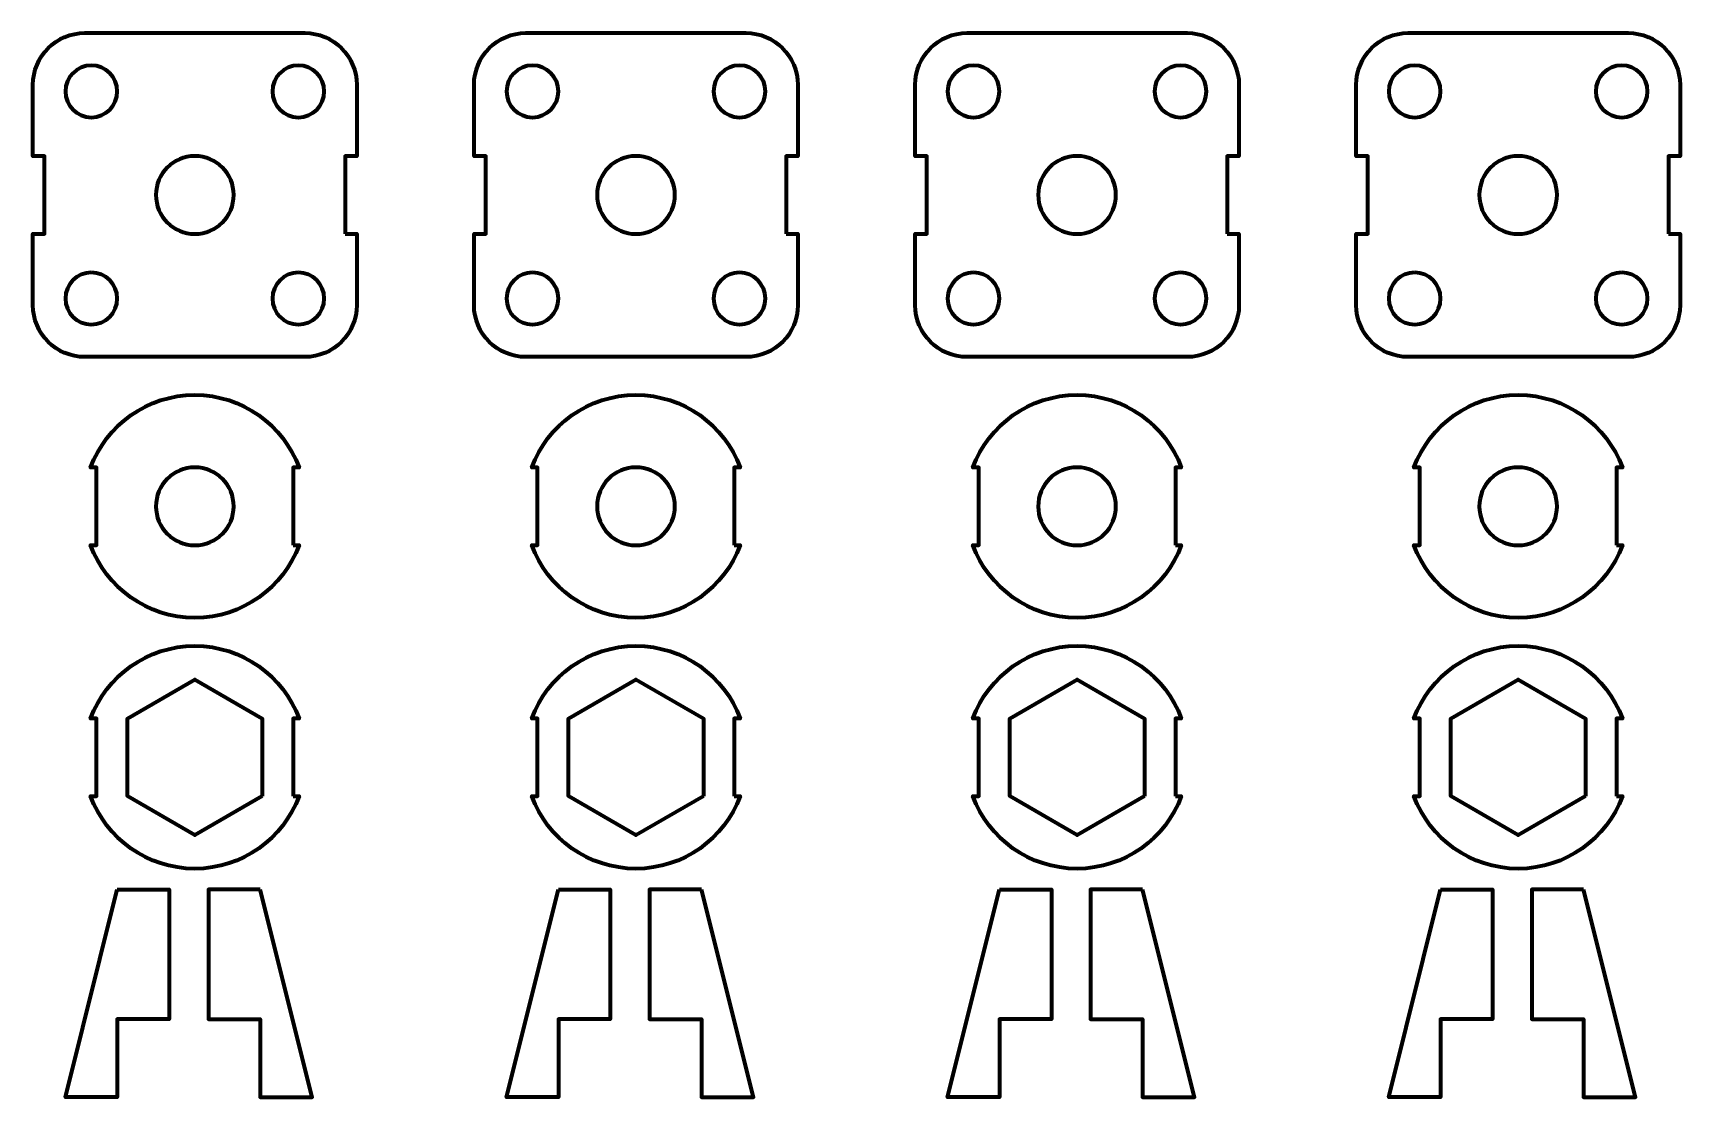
# Model space of a CAD drawing. Header units: inches. Extents: x 247 to 2765, y -1897 to -1110.
# Drawn here: x 1647.4 to 1710.9, y -1751.5 to -1710.6 of the extents above; entities that cross this region are included whole.
import ezdxf

# ---------------------------------------------------------------- set-up
doc = ezdxf.new("R2010")
doc.units = ezdxf.units.IN
doc.header["$MEASUREMENT"] = 0
doc.layers.add('Layer 1', color=7, linetype='Continuous')

# ---------------------------------------------------------------- blocks, each defined once
blk = doc.blocks.new('block 227')
at = {"layer": 'Layer 1', "color": 18, "lineweight": 70, "true_color": 0x010101}
for points, knots in [([(1659.434, -1718.294), (1659.434, -1718.294), (1659.434, -1715.294), (1659.434, -1715.294), (1659.434, -1715.294), (1659.882, -1715.294), (1659.882, -1715.294), (1659.882, -1715.294), (1659.882, -1712.554), (1659.882, -1712.554), (1659.882, -1711.449), (1658.987, -1710.553), (1657.882, -1710.553), (1657.882, -1710.553), (1649.403, -1710.553), (1649.403, -1710.553), (1648.298, -1710.553), (1647.403, -1711.449), (1647.403, -1712.554), (1647.403, -1712.554), (1647.403, -1715.294), (1647.403, -1715.294), (1647.403, -1715.294), (1647.851, -1715.294), (1647.851, -1715.294), (1647.851, -1715.294), (1647.851, -1718.294), (1647.851, -1718.294), (1647.851, -1718.294), (1647.403, -1718.294), (1647.403, -1718.294), (1647.403, -1718.294), (1647.403, -1721.034), (1647.403, -1721.034), (1647.403, -1722.138), (1648.298, -1723.034), (1649.403, -1723.034), (1649.403, -1723.034), (1657.882, -1723.034), (1657.882, -1723.034), (1658.987, -1723.034), (1659.882, -1722.138), (1659.882, -1721.034), (1659.882, -1721.034), (1659.882, -1718.294), (1659.882, -1718.294), (1659.882, -1718.294), (1659.434, -1718.294), (1659.434, -1718.294)], [0, 0, 0, 0, 1, 1, 1, 2, 2, 2, 3, 3, 3, 4, 4, 4, 5, 5, 5, 6, 6, 6, 7, 7, 7, 8, 8, 8, 9, 9, 9, 10, 10, 10, 11, 11, 11, 12, 12, 12, 13, 13, 13, 14, 14, 14, 15, 15, 15, 16, 16, 16, 16]), ([(1653.642, -1718.294), (1652.813, -1718.294), (1652.142, -1717.623), (1652.142, -1716.794), (1652.142, -1715.965), (1652.813, -1715.294), (1653.642, -1715.294), (1654.472, -1715.294), (1655.142, -1715.965), (1655.142, -1716.794), (1655.142, -1717.622), (1654.472, -1718.294), (1653.642, -1718.294)], [0, 0, 0, 0, 1, 1, 1, 2, 2, 2, 3, 3, 3, 4, 4, 4, 4])]:
    blk.add_open_spline(points, degree=3, knots=knots, dxfattribs=at)
at = {"layer": 'Layer 1', "color": 240, "lineweight": 70, "true_color": 0xec2227}
for points in [[(1649.654, -1711.805), (1650.206, -1711.805), (1650.654, -1712.252), (1650.654, -1712.805), (1650.654, -1713.357), (1650.206, -1713.805), (1649.654, -1713.805), (1649.101, -1713.805), (1648.654, -1713.357), (1648.654, -1712.805), (1648.654, -1712.252), (1649.101, -1711.805), (1649.654, -1711.805)], [(1657.632, -1711.805), (1658.184, -1711.805), (1658.632, -1712.252), (1658.632, -1712.805), (1658.632, -1713.357), (1658.184, -1713.805), (1657.632, -1713.805), (1657.08, -1713.805), (1656.632, -1713.357), (1656.632, -1712.805), (1656.632, -1712.252), (1657.08, -1711.805), (1657.632, -1711.805)], [(1649.653, -1719.783), (1650.206, -1719.783), (1650.653, -1720.231), (1650.653, -1720.783), (1650.653, -1721.335), (1650.206, -1721.783), (1649.653, -1721.783), (1649.101, -1721.783), (1648.653, -1721.335), (1648.653, -1720.783), (1648.653, -1720.231), (1649.101, -1719.783), (1649.653, -1719.783)], [(1657.632, -1719.783), (1658.184, -1719.783), (1658.632, -1720.231), (1658.632, -1720.783), (1658.632, -1721.335), (1658.184, -1721.783), (1657.632, -1721.783), (1657.08, -1721.783), (1656.632, -1721.335), (1656.632, -1720.783), (1656.632, -1720.231), (1657.08, -1719.783), (1657.632, -1719.783)]]:
    blk.add_open_spline(points, degree=3, knots=[0, 0, 0, 0, 1, 1, 1, 2, 2, 2, 3, 3, 3, 4, 4, 4, 4], dxfattribs=at)
blk = doc.blocks.new('block 228')
at = {"layer": 'Layer 1', "color": 18, "lineweight": 70, "true_color": 0x010101}
for points, knots in [([(1676.435, -1718.294), (1676.435, -1718.294), (1676.435, -1715.294), (1676.435, -1715.294), (1676.435, -1715.294), (1676.883, -1715.294), (1676.883, -1715.294), (1676.883, -1715.294), (1676.883, -1712.554), (1676.883, -1712.554), (1676.883, -1711.449), (1675.988, -1710.553), (1674.883, -1710.553), (1674.883, -1710.553), (1666.404, -1710.553), (1666.404, -1710.553), (1665.3, -1710.553), (1664.404, -1711.449), (1664.404, -1712.554), (1664.404, -1712.554), (1664.404, -1715.294), (1664.404, -1715.294), (1664.404, -1715.294), (1664.853, -1715.294), (1664.853, -1715.294), (1664.853, -1715.294), (1664.853, -1718.294), (1664.853, -1718.294), (1664.853, -1718.294), (1664.404, -1718.294), (1664.404, -1718.294), (1664.404, -1718.294), (1664.404, -1721.034), (1664.404, -1721.034), (1664.404, -1722.138), (1665.3, -1723.034), (1666.404, -1723.034), (1666.404, -1723.034), (1674.884, -1723.034), (1674.884, -1723.034), (1675.989, -1723.034), (1676.884, -1722.138), (1676.884, -1721.034), (1676.884, -1721.034), (1676.884, -1718.294), (1676.884, -1718.294), (1676.884, -1718.294), (1676.435, -1718.294), (1676.435, -1718.294)], [0, 0, 0, 0, 1, 1, 1, 2, 2, 2, 3, 3, 3, 4, 4, 4, 5, 5, 5, 6, 6, 6, 7, 7, 7, 8, 8, 8, 9, 9, 9, 10, 10, 10, 11, 11, 11, 12, 12, 12, 13, 13, 13, 14, 14, 14, 15, 15, 15, 16, 16, 16, 16]), ([(1670.644, -1718.294), (1669.815, -1718.294), (1669.144, -1717.623), (1669.144, -1716.794), (1669.144, -1715.965), (1669.815, -1715.294), (1670.644, -1715.294), (1671.473, -1715.294), (1672.144, -1715.965), (1672.144, -1716.794), (1672.144, -1717.622), (1671.472, -1718.294), (1670.644, -1718.294)], [0, 0, 0, 0, 1, 1, 1, 2, 2, 2, 3, 3, 3, 4, 4, 4, 4])]:
    blk.add_open_spline(points, degree=3, knots=knots, dxfattribs=at)
at = {"layer": 'Layer 1', "color": 240, "lineweight": 70, "true_color": 0xec2227}
for points in [[(1666.655, -1711.805), (1667.207, -1711.805), (1667.655, -1712.252), (1667.655, -1712.805), (1667.655, -1713.357), (1667.207, -1713.805), (1666.655, -1713.805), (1666.102, -1713.805), (1665.654, -1713.357), (1665.654, -1712.805), (1665.654, -1712.252), (1666.102, -1711.805), (1666.655, -1711.805)], [(1674.633, -1711.805), (1675.185, -1711.805), (1675.633, -1712.252), (1675.633, -1712.805), (1675.633, -1713.357), (1675.185, -1713.805), (1674.633, -1713.805), (1674.08, -1713.805), (1673.633, -1713.357), (1673.633, -1712.805), (1673.633, -1712.252), (1674.08, -1711.805), (1674.633, -1711.805)], [(1666.655, -1719.783), (1667.207, -1719.783), (1667.655, -1720.231), (1667.655, -1720.783), (1667.655, -1721.335), (1667.207, -1721.783), (1666.655, -1721.783), (1666.102, -1721.783), (1665.654, -1721.335), (1665.654, -1720.783), (1665.654, -1720.231), (1666.102, -1719.783), (1666.655, -1719.783)], [(1674.633, -1719.783), (1675.185, -1719.783), (1675.632, -1720.231), (1675.632, -1720.783), (1675.632, -1721.335), (1675.185, -1721.783), (1674.633, -1721.783), (1674.081, -1721.783), (1673.633, -1721.335), (1673.633, -1720.783), (1673.633, -1720.231), (1674.081, -1719.783), (1674.633, -1719.783)]]:
    blk.add_open_spline(points, degree=3, knots=[0, 0, 0, 0, 1, 1, 1, 2, 2, 2, 3, 3, 3, 4, 4, 4, 4], dxfattribs=at)
blk = doc.blocks.new('block 229')
at = {"layer": 'Layer 1', "color": 18, "lineweight": 70, "true_color": 0x010101}
for points, knots in [([(1693.436, -1718.294), (1693.436, -1718.294), (1693.436, -1715.294), (1693.436, -1715.294), (1693.436, -1715.294), (1693.885, -1715.294), (1693.885, -1715.294), (1693.885, -1715.294), (1693.885, -1712.554), (1693.885, -1712.554), (1693.885, -1711.449), (1692.989, -1710.553), (1691.884, -1710.553), (1691.884, -1710.553), (1683.405, -1710.553), (1683.405, -1710.553), (1682.3, -1710.553), (1681.405, -1711.449), (1681.405, -1712.554), (1681.405, -1712.554), (1681.405, -1715.294), (1681.405, -1715.294), (1681.405, -1715.294), (1681.854, -1715.294), (1681.854, -1715.294), (1681.854, -1715.294), (1681.854, -1718.294), (1681.854, -1718.294), (1681.854, -1718.294), (1681.405, -1718.294), (1681.405, -1718.294), (1681.405, -1718.294), (1681.405, -1721.034), (1681.405, -1721.034), (1681.405, -1722.138), (1682.3, -1723.034), (1683.405, -1723.034), (1683.405, -1723.034), (1691.884, -1723.034), (1691.884, -1723.034), (1692.989, -1723.034), (1693.885, -1722.138), (1693.885, -1721.034), (1693.885, -1721.034), (1693.885, -1718.294), (1693.885, -1718.294), (1693.885, -1718.294), (1693.436, -1718.294), (1693.436, -1718.294)], [0, 0, 0, 0, 1, 1, 1, 2, 2, 2, 3, 3, 3, 4, 4, 4, 5, 5, 5, 6, 6, 6, 7, 7, 7, 8, 8, 8, 9, 9, 9, 10, 10, 10, 11, 11, 11, 12, 12, 12, 13, 13, 13, 14, 14, 14, 15, 15, 15, 16, 16, 16, 16]), ([(1687.645, -1718.294), (1686.816, -1718.294), (1686.145, -1717.623), (1686.145, -1716.794), (1686.145, -1715.965), (1686.816, -1715.294), (1687.645, -1715.294), (1688.474, -1715.294), (1689.145, -1715.965), (1689.145, -1716.794), (1689.145, -1717.622), (1688.474, -1718.294), (1687.645, -1718.294)], [0, 0, 0, 0, 1, 1, 1, 2, 2, 2, 3, 3, 3, 4, 4, 4, 4])]:
    blk.add_open_spline(points, degree=3, knots=knots, dxfattribs=at)
at = {"layer": 'Layer 1', "color": 240, "lineweight": 70, "true_color": 0xec2227}
for points in [[(1683.656, -1711.805), (1684.208, -1711.805), (1684.656, -1712.252), (1684.656, -1712.805), (1684.656, -1713.357), (1684.208, -1713.805), (1683.656, -1713.805), (1683.103, -1713.805), (1682.656, -1713.357), (1682.656, -1712.805), (1682.656, -1712.252), (1683.103, -1711.805), (1683.656, -1711.805)], [(1691.634, -1711.805), (1692.186, -1711.805), (1692.634, -1712.252), (1692.634, -1712.805), (1692.634, -1713.357), (1692.186, -1713.805), (1691.634, -1713.805), (1691.082, -1713.805), (1690.634, -1713.357), (1690.634, -1712.805), (1690.634, -1712.252), (1691.082, -1711.805), (1691.634, -1711.805)], [(1683.656, -1719.783), (1684.208, -1719.783), (1684.656, -1720.231), (1684.656, -1720.783), (1684.656, -1721.335), (1684.208, -1721.783), (1683.656, -1721.783), (1683.103, -1721.783), (1682.656, -1721.335), (1682.656, -1720.783), (1682.656, -1720.231), (1683.103, -1719.783), (1683.656, -1719.783)], [(1691.634, -1719.783), (1692.186, -1719.783), (1692.634, -1720.231), (1692.634, -1720.783), (1692.634, -1721.335), (1692.186, -1721.783), (1691.634, -1721.783), (1691.082, -1721.783), (1690.634, -1721.335), (1690.634, -1720.783), (1690.634, -1720.231), (1691.082, -1719.783), (1691.634, -1719.783)]]:
    blk.add_open_spline(points, degree=3, knots=[0, 0, 0, 0, 1, 1, 1, 2, 2, 2, 3, 3, 3, 4, 4, 4, 4], dxfattribs=at)
blk = doc.blocks.new('block 230')
at = {"layer": 'Layer 1', "color": 18, "lineweight": 70, "true_color": 0x010101}
for points, knots in [([(1710.437, -1718.294), (1710.437, -1718.294), (1710.437, -1715.294), (1710.437, -1715.294), (1710.437, -1715.294), (1710.885, -1715.294), (1710.885, -1715.294), (1710.885, -1715.294), (1710.885, -1712.554), (1710.885, -1712.554), (1710.885, -1711.449), (1709.991, -1710.553), (1708.886, -1710.553), (1708.886, -1710.553), (1700.407, -1710.553), (1700.407, -1710.553), (1699.302, -1710.553), (1698.406, -1711.449), (1698.406, -1712.554), (1698.406, -1712.554), (1698.406, -1715.294), (1698.406, -1715.294), (1698.406, -1715.294), (1698.854, -1715.294), (1698.854, -1715.294), (1698.854, -1715.294), (1698.854, -1718.294), (1698.854, -1718.294), (1698.854, -1718.294), (1698.406, -1718.294), (1698.406, -1718.294), (1698.406, -1718.294), (1698.406, -1721.034), (1698.406, -1721.034), (1698.406, -1722.138), (1699.302, -1723.034), (1700.407, -1723.034), (1700.407, -1723.034), (1708.886, -1723.034), (1708.886, -1723.034), (1709.991, -1723.034), (1710.885, -1722.138), (1710.885, -1721.034), (1710.885, -1721.034), (1710.885, -1718.294), (1710.885, -1718.294), (1710.885, -1718.294), (1710.437, -1718.294), (1710.437, -1718.294)], [0, 0, 0, 0, 1, 1, 1, 2, 2, 2, 3, 3, 3, 4, 4, 4, 5, 5, 5, 6, 6, 6, 7, 7, 7, 8, 8, 8, 9, 9, 9, 10, 10, 10, 11, 11, 11, 12, 12, 12, 13, 13, 13, 14, 14, 14, 15, 15, 15, 16, 16, 16, 16]), ([(1704.646, -1718.294), (1703.817, -1718.294), (1703.146, -1717.623), (1703.146, -1716.794), (1703.146, -1715.965), (1703.817, -1715.294), (1704.646, -1715.294), (1705.475, -1715.294), (1706.146, -1715.965), (1706.146, -1716.794), (1706.146, -1717.622), (1705.475, -1718.294), (1704.646, -1718.294)], [0, 0, 0, 0, 1, 1, 1, 2, 2, 2, 3, 3, 3, 4, 4, 4, 4])]:
    blk.add_open_spline(points, degree=3, knots=knots, dxfattribs=at)
at = {"layer": 'Layer 1', "color": 240, "lineweight": 70, "true_color": 0xec2227}
for points in [[(1700.658, -1711.805), (1701.21, -1711.805), (1701.658, -1712.252), (1701.658, -1712.805), (1701.658, -1713.357), (1701.21, -1713.805), (1700.658, -1713.805), (1700.106, -1713.805), (1699.658, -1713.357), (1699.658, -1712.805), (1699.658, -1712.252), (1700.106, -1711.805), (1700.658, -1711.805)], [(1708.635, -1711.805), (1709.188, -1711.805), (1709.636, -1712.252), (1709.636, -1712.805), (1709.636, -1713.357), (1709.188, -1713.805), (1708.635, -1713.805), (1708.083, -1713.805), (1707.635, -1713.357), (1707.635, -1712.805), (1707.635, -1712.252), (1708.083, -1711.805), (1708.635, -1711.805)], [(1700.658, -1719.783), (1701.21, -1719.783), (1701.658, -1720.231), (1701.658, -1720.783), (1701.658, -1721.335), (1701.21, -1721.783), (1700.658, -1721.783), (1700.105, -1721.783), (1699.657, -1721.335), (1699.657, -1720.783), (1699.657, -1720.231), (1700.105, -1719.783), (1700.658, -1719.783)], [(1708.635, -1719.783), (1709.187, -1719.783), (1709.635, -1720.231), (1709.635, -1720.783), (1709.635, -1721.335), (1709.187, -1721.783), (1708.635, -1721.783), (1708.083, -1721.783), (1707.635, -1721.335), (1707.635, -1720.783), (1707.635, -1720.231), (1708.083, -1719.783), (1708.635, -1719.783)]]:
    blk.add_open_spline(points, degree=3, knots=[0, 0, 0, 0, 1, 1, 1, 2, 2, 2, 3, 3, 3, 4, 4, 4, 4], dxfattribs=at)
blk = doc.blocks.new('block 226')
at = {"layer": 'Layer 1', "color": 18, "lineweight": 70, "true_color": 0x010101}
for points in [[(1656.241, -1739.958), (1653.642, -1741.458), (1651.044, -1739.958), (1651.044, -1736.957), (1653.642, -1735.457), (1656.241, -1736.957), (1656.241, -1739.958)], [(1673.243, -1739.958), (1670.644, -1741.458), (1668.046, -1739.958), (1668.046, -1736.957), (1670.644, -1735.457), (1673.243, -1736.957), (1673.243, -1739.958)], [(1690.243, -1739.958), (1687.645, -1741.458), (1685.048, -1739.958), (1685.048, -1736.957), (1687.645, -1735.457), (1690.243, -1736.957), (1690.243, -1739.958)], [(1707.245, -1739.958), (1704.647, -1741.458), (1702.048, -1739.958), (1702.048, -1736.957), (1704.647, -1735.457), (1707.245, -1736.957), (1707.245, -1739.958)], [(1650.654, -1743.545), (1652.654, -1743.545), (1652.654, -1748.544), (1650.654, -1748.544), (1650.654, -1751.544), (1648.654, -1751.544), (1650.654, -1743.545)], [(1656.166, -1743.545), (1654.166, -1743.545), (1654.166, -1748.544), (1656.166, -1748.544), (1656.166, -1751.544), (1658.166, -1751.544), (1656.166, -1743.545)], [(1667.655, -1743.545), (1669.655, -1743.545), (1669.655, -1748.544), (1667.655, -1748.544), (1667.655, -1751.544), (1665.654, -1751.544), (1667.655, -1743.545)], [(1673.167, -1743.545), (1671.167, -1743.545), (1671.167, -1748.544), (1673.167, -1748.544), (1673.167, -1751.544), (1675.168, -1751.544), (1673.167, -1743.545)], [(1684.656, -1743.545), (1686.656, -1743.545), (1686.656, -1748.544), (1684.656, -1748.544), (1684.656, -1751.544), (1682.655, -1751.544), (1684.656, -1743.545)], [(1690.168, -1743.545), (1688.168, -1743.545), (1688.168, -1748.544), (1690.168, -1748.544), (1690.168, -1751.544), (1692.168, -1751.544), (1690.168, -1743.545)], [(1701.657, -1743.545), (1703.657, -1743.545), (1703.657, -1748.544), (1701.657, -1748.544), (1701.657, -1751.544), (1699.658, -1751.544), (1701.657, -1743.545)], [(1707.17, -1743.545), (1705.17, -1743.545), (1705.17, -1748.544), (1707.17, -1748.544), (1707.17, -1751.544), (1709.17, -1751.544), (1707.17, -1743.545)]]:
    blk.add_lwpolyline(points, dxfattribs=at)
for points, knots in [([(1657.433, -1730.289), (1657.433, -1730.289), (1657.433, -1727.289), (1657.433, -1727.289), (1657.433, -1727.289), (1657.658, -1727.289), (1657.658, -1727.289), (1657.049, -1725.66), (1655.484, -1724.498), (1653.642, -1724.498), (1651.801, -1724.498), (1650.236, -1725.66), (1649.626, -1727.289), (1649.626, -1727.289), (1649.852, -1727.289), (1649.852, -1727.289), (1649.852, -1727.289), (1649.852, -1730.289), (1649.852, -1730.289), (1649.852, -1730.289), (1649.626, -1730.289), (1649.626, -1730.289), (1650.237, -1731.918), (1651.801, -1733.08), (1653.642, -1733.08), (1655.485, -1733.08), (1657.049, -1731.918), (1657.658, -1730.289), (1657.658, -1730.289), (1657.433, -1730.289), (1657.433, -1730.289)], [0, 0, 0, 0, 1, 1, 1, 2, 2, 2, 3, 3, 3, 4, 4, 4, 5, 5, 5, 6, 6, 6, 7, 7, 7, 8, 8, 8, 9, 9, 9, 10, 10, 10, 10]), ([(1674.435, -1730.289), (1674.435, -1730.289), (1674.435, -1727.289), (1674.435, -1727.289), (1674.435, -1727.289), (1674.66, -1727.289), (1674.66, -1727.289), (1674.05, -1725.66), (1672.486, -1724.498), (1670.644, -1724.498), (1668.803, -1724.498), (1667.237, -1725.66), (1666.628, -1727.289), (1666.628, -1727.289), (1666.854, -1727.289), (1666.854, -1727.289), (1666.854, -1727.289), (1666.854, -1730.289), (1666.854, -1730.289), (1666.854, -1730.289), (1666.628, -1730.289), (1666.628, -1730.289), (1667.237, -1731.918), (1668.803, -1733.08), (1670.644, -1733.08), (1672.486, -1733.08), (1674.05, -1731.918), (1674.66, -1730.289), (1674.66, -1730.289), (1674.435, -1730.289), (1674.435, -1730.289)], [0, 0, 0, 0, 1, 1, 1, 2, 2, 2, 3, 3, 3, 4, 4, 4, 5, 5, 5, 6, 6, 6, 7, 7, 7, 8, 8, 8, 9, 9, 9, 10, 10, 10, 10]), ([(1691.436, -1730.289), (1691.436, -1730.289), (1691.436, -1727.289), (1691.436, -1727.289), (1691.436, -1727.289), (1691.662, -1727.289), (1691.662, -1727.289), (1691.052, -1725.66), (1689.487, -1724.498), (1687.645, -1724.498), (1685.804, -1724.498), (1684.239, -1725.66), (1683.629, -1727.289), (1683.629, -1727.289), (1683.855, -1727.289), (1683.855, -1727.289), (1683.855, -1727.289), (1683.855, -1730.289), (1683.855, -1730.289), (1683.855, -1730.289), (1683.629, -1730.289), (1683.629, -1730.289), (1684.239, -1731.918), (1685.804, -1733.08), (1687.645, -1733.08), (1689.487, -1733.08), (1691.052, -1731.918), (1691.662, -1730.289), (1691.662, -1730.289), (1691.436, -1730.289), (1691.436, -1730.289)], [0, 0, 0, 0, 1, 1, 1, 2, 2, 2, 3, 3, 3, 4, 4, 4, 5, 5, 5, 6, 6, 6, 7, 7, 7, 8, 8, 8, 9, 9, 9, 10, 10, 10, 10]), ([(1708.437, -1730.289), (1708.437, -1730.289), (1708.437, -1727.289), (1708.437, -1727.289), (1708.437, -1727.289), (1708.663, -1727.289), (1708.663, -1727.289), (1708.053, -1725.66), (1706.489, -1724.498), (1704.647, -1724.498), (1702.805, -1724.498), (1701.241, -1725.66), (1700.631, -1727.289), (1700.631, -1727.289), (1700.856, -1727.289), (1700.856, -1727.289), (1700.856, -1727.289), (1700.856, -1730.289), (1700.856, -1730.289), (1700.856, -1730.289), (1700.631, -1730.289), (1700.631, -1730.289), (1701.241, -1731.918), (1702.805, -1733.08), (1704.647, -1733.08), (1706.489, -1733.08), (1708.053, -1731.918), (1708.663, -1730.289), (1708.663, -1730.289), (1708.437, -1730.289), (1708.437, -1730.289)], [0, 0, 0, 0, 1, 1, 1, 2, 2, 2, 3, 3, 3, 4, 4, 4, 5, 5, 5, 6, 6, 6, 7, 7, 7, 8, 8, 8, 9, 9, 9, 10, 10, 10, 10]), ([(1653.642, -1730.289), (1652.813, -1730.289), (1652.142, -1729.618), (1652.142, -1728.789), (1652.142, -1727.96), (1652.813, -1727.289), (1653.642, -1727.289), (1654.472, -1727.289), (1655.142, -1727.96), (1655.142, -1728.789), (1655.142, -1729.618), (1654.472, -1730.289), (1653.642, -1730.289)], [0, 0, 0, 0, 1, 1, 1, 2, 2, 2, 3, 3, 3, 4, 4, 4, 4]), ([(1670.644, -1730.289), (1669.815, -1730.289), (1669.144, -1729.618), (1669.144, -1728.789), (1669.144, -1727.96), (1669.815, -1727.289), (1670.644, -1727.289), (1671.473, -1727.289), (1672.144, -1727.96), (1672.144, -1728.789), (1672.144, -1729.618), (1671.472, -1730.289), (1670.644, -1730.289)], [0, 0, 0, 0, 1, 1, 1, 2, 2, 2, 3, 3, 3, 4, 4, 4, 4]), ([(1687.645, -1730.289), (1686.816, -1730.289), (1686.145, -1729.618), (1686.145, -1728.789), (1686.145, -1727.96), (1686.816, -1727.289), (1687.645, -1727.289), (1688.474, -1727.289), (1689.145, -1727.96), (1689.145, -1728.789), (1689.145, -1729.618), (1688.473, -1730.289), (1687.645, -1730.289)], [0, 0, 0, 0, 1, 1, 1, 2, 2, 2, 3, 3, 3, 4, 4, 4, 4]), ([(1704.646, -1730.289), (1703.817, -1730.289), (1703.146, -1729.618), (1703.146, -1728.789), (1703.146, -1727.96), (1703.817, -1727.289), (1704.646, -1727.289), (1705.475, -1727.289), (1706.146, -1727.96), (1706.146, -1728.789), (1706.146, -1729.618), (1705.475, -1730.289), (1704.646, -1730.289)], [0, 0, 0, 0, 1, 1, 1, 2, 2, 2, 3, 3, 3, 4, 4, 4, 4]), ([(1657.433, -1739.958), (1657.433, -1739.958), (1657.433, -1736.957), (1657.433, -1736.957), (1657.433, -1736.957), (1657.658, -1736.957), (1657.658, -1736.957), (1657.049, -1735.329), (1655.483, -1734.167), (1653.642, -1734.167), (1651.802, -1734.167), (1650.236, -1735.329), (1649.626, -1736.957), (1649.626, -1736.957), (1649.852, -1736.957), (1649.852, -1736.957), (1649.852, -1736.957), (1649.852, -1739.958), (1649.852, -1739.958), (1649.852, -1739.958), (1649.626, -1739.958), (1649.626, -1739.958), (1650.237, -1741.586), (1651.802, -1742.748), (1653.642, -1742.748), (1655.483, -1742.748), (1657.05, -1741.586), (1657.658, -1739.958), (1657.658, -1739.958), (1657.433, -1739.958), (1657.433, -1739.958)], [0, 0, 0, 0, 1, 1, 1, 2, 2, 2, 3, 3, 3, 4, 4, 4, 5, 5, 5, 6, 6, 6, 7, 7, 7, 8, 8, 8, 9, 9, 9, 10, 10, 10, 10]), ([(1674.435, -1739.958), (1674.435, -1739.958), (1674.435, -1736.957), (1674.435, -1736.957), (1674.435, -1736.957), (1674.66, -1736.957), (1674.66, -1736.957), (1674.05, -1735.329), (1672.485, -1734.167), (1670.644, -1734.167), (1668.803, -1734.167), (1667.237, -1735.329), (1666.628, -1736.957), (1666.628, -1736.957), (1666.854, -1736.957), (1666.854, -1736.957), (1666.854, -1736.957), (1666.854, -1739.958), (1666.854, -1739.958), (1666.854, -1739.958), (1666.628, -1739.958), (1666.628, -1739.958), (1667.237, -1741.586), (1668.804, -1742.748), (1670.644, -1742.748), (1672.486, -1742.748), (1674.051, -1741.586), (1674.66, -1739.958), (1674.66, -1739.958), (1674.435, -1739.958), (1674.435, -1739.958)], [0, 0, 0, 0, 1, 1, 1, 2, 2, 2, 3, 3, 3, 4, 4, 4, 5, 5, 5, 6, 6, 6, 7, 7, 7, 8, 8, 8, 9, 9, 9, 10, 10, 10, 10]), ([(1691.436, -1739.958), (1691.436, -1739.958), (1691.436, -1736.957), (1691.436, -1736.957), (1691.436, -1736.957), (1691.662, -1736.957), (1691.662, -1736.957), (1691.052, -1735.329), (1689.487, -1734.167), (1687.645, -1734.167), (1685.804, -1734.167), (1684.239, -1735.329), (1683.629, -1736.957), (1683.629, -1736.957), (1683.855, -1736.957), (1683.855, -1736.957), (1683.855, -1736.957), (1683.855, -1739.958), (1683.855, -1739.958), (1683.855, -1739.958), (1683.629, -1739.958), (1683.629, -1739.958), (1684.239, -1741.586), (1685.804, -1742.748), (1687.645, -1742.748), (1689.487, -1742.748), (1691.052, -1741.586), (1691.662, -1739.958), (1691.662, -1739.958), (1691.436, -1739.958), (1691.436, -1739.958)], [0, 0, 0, 0, 1, 1, 1, 2, 2, 2, 3, 3, 3, 4, 4, 4, 5, 5, 5, 6, 6, 6, 7, 7, 7, 8, 8, 8, 9, 9, 9, 10, 10, 10, 10]), ([(1708.437, -1739.958), (1708.437, -1739.958), (1708.437, -1736.957), (1708.437, -1736.957), (1708.437, -1736.957), (1708.663, -1736.957), (1708.663, -1736.957), (1708.053, -1735.329), (1706.488, -1734.167), (1704.647, -1734.167), (1702.806, -1734.167), (1701.241, -1735.329), (1700.631, -1736.957), (1700.631, -1736.957), (1700.856, -1736.957), (1700.856, -1736.957), (1700.856, -1736.957), (1700.856, -1739.958), (1700.856, -1739.958), (1700.856, -1739.958), (1700.631, -1739.958), (1700.631, -1739.958), (1701.241, -1741.586), (1702.806, -1742.748), (1704.647, -1742.748), (1706.488, -1742.748), (1708.054, -1741.586), (1708.663, -1739.958), (1708.663, -1739.958), (1708.437, -1739.958), (1708.437, -1739.958)], [0, 0, 0, 0, 1, 1, 1, 2, 2, 2, 3, 3, 3, 4, 4, 4, 5, 5, 5, 6, 6, 6, 7, 7, 7, 8, 8, 8, 9, 9, 9, 10, 10, 10, 10])]:
    blk.add_open_spline(points, degree=3, knots=knots, dxfattribs=at)
at = {"layer": 'Layer 1'}
for name in ['block 227', 'block 228', 'block 229', 'block 230']:
    blk.add_blockref(name, (0, 0), dxfattribs=at)

msp = doc.modelspace()

# ---------------------------------------------------------------- block references
at = {"layer": 'Layer 1'}
msp.add_blockref('block 226', (0, 0), dxfattribs=at)

doc.saveas('drawing.dxf')
